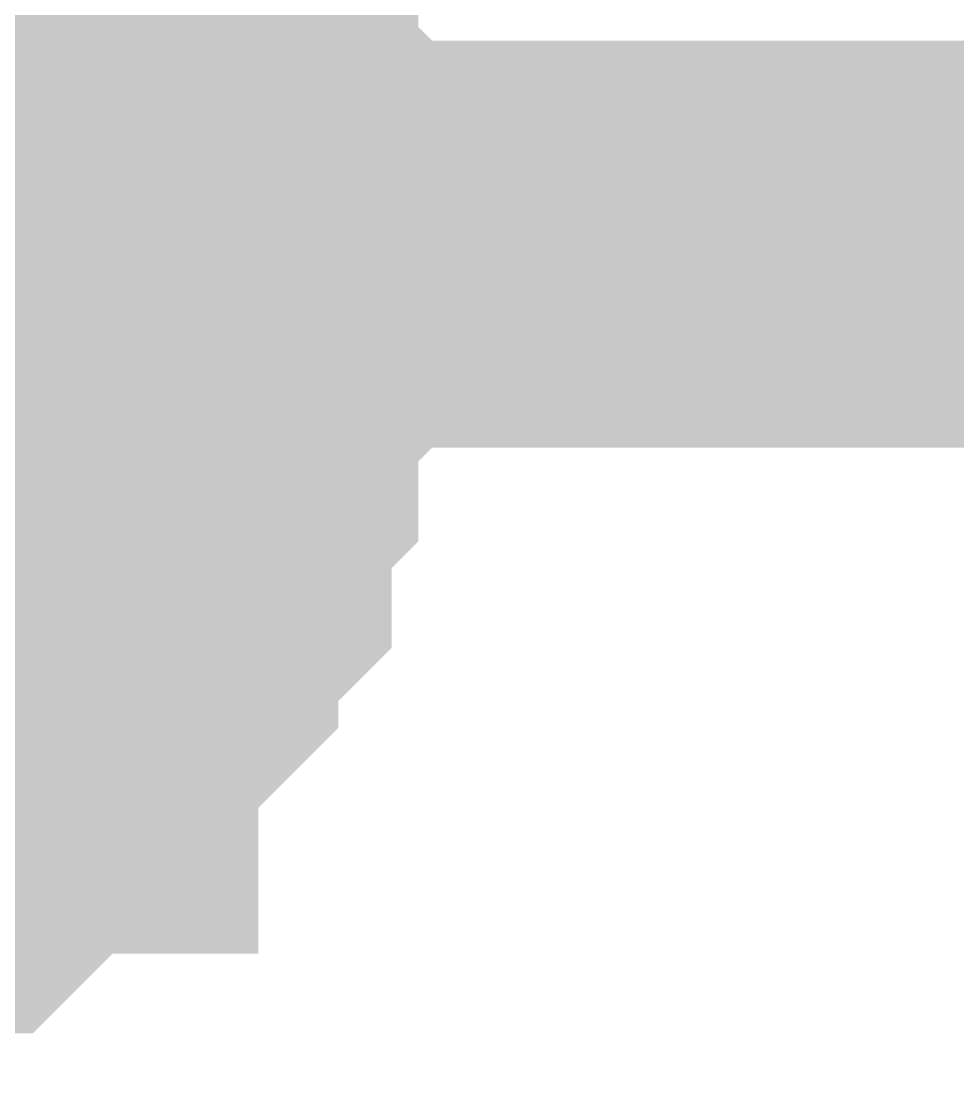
# Model space of a CAD drawing. Header units: inches. Extents: x 0 to 16.9, y 0 to 11.7.
# Drawn here: x 15.16962 to 15.19676, y 2.81006 to 2.84094 of the extents above; entities that cross this region are included whole.
import ezdxf

# ---------------------------------------------------------------- set-up
doc = ezdxf.new("R2010")
doc.units = ezdxf.units.IN
doc.header["$MEASUREMENT"] = 0
doc.layers.add('Sheet', color=255, linetype='Continuous')

msp = doc.modelspace()

# ---------------------------------------------------------------- linework, layer by layer
at = {"layer": 'Sheet'}
msp.add_lwpolyline([(15.147488, 2.834647, 0.02, 0.02, 1), (15.167488, 2.834647, 0.02, 0.02, 1)], format="xyseb", close=True, dxfattribs=at)
for points in [[(15.170596, 2.847601, 0.0118, 0.0118, 0), (15.171368, 2.846829, 0.0118, 0.0118, 0), (15.172139, 2.846058, 0.0118, 0.0118, 0), (15.172911, 2.845286, 0.0118, 0.0118, 0), (15.172911, 2.844514, 0.0118, 0.0118, 0), (15.173682, 2.843742, 0.0118, 0.0118, 0), (15.174454, 2.842971, 0.0118, 0.0118, 0), (15.174454, 2.842199, 0.0118, 0.0118, 0), (15.174454, 2.841427, 0.0118, 0.0118, 0), (15.175226, 2.840656, 0.0118, 0.0118, 0), (15.175226, 2.839112, 0.0118, 0.0118, 0), (15.175226, 2.838341, 0.0118, 0.0118, 0), (15.175997, 2.837569, 0.0118, 0.0118, 0), (15.175997, 2.836797, 0.0118, 0.0118, 0), (15.175997, 2.835254, 0.0118, 0.0118, 0), (15.175997, 2.834482, 0.0118, 0.0118, 0)], [(15.170596, 2.847601, 0.0118, 0.0118, 0), (15.171368, 2.846829, 0.0118, 0.0118, 0), (15.172139, 2.846058, 0.0118, 0.0118, 0), (15.172911, 2.845286, 0.0118, 0.0118, 0), (15.172911, 2.844514, 0.0118, 0.0118, 0), (15.173682, 2.843742, 0.0118, 0.0118, 0), (15.174454, 2.842971, 0.0118, 0.0118, 0), (15.174454, 2.842199, 0.0118, 0.0118, 0), (15.174454, 2.841427, 0.0118, 0.0118, 0), (15.175226, 2.840656, 0.0118, 0.0118, 0), (15.175226, 2.839112, 0.0118, 0.0118, 0), (15.175226, 2.838341, 0.0118, 0.0118, 0), (15.175997, 2.837569, 0.0118, 0.0118, 0), (15.175997, 2.836797, 0.0118, 0.0118, 0), (15.175997, 2.835254, 0.0118, 0.0118, 0), (15.175997, 2.834482, 0.0118, 0.0118, 0)], [(15.170596, 2.847601, 0.0118, 0.0118, 0), (15.171368, 2.846829, 0.0118, 0.0118, 0), (15.172139, 2.846058, 0.0118, 0.0118, 0), (15.172911, 2.845286, 0.0118, 0.0118, 0), (15.172911, 2.844514, 0.0118, 0.0118, 0), (15.173682, 2.843742, 0.0118, 0.0118, 0), (15.174454, 2.842971, 0.0118, 0.0118, 0), (15.174454, 2.842199, 0.0118, 0.0118, 0), (15.174454, 2.841427, 0.0118, 0.0118, 0), (15.175226, 2.840656, 0.0118, 0.0118, 0), (15.175226, 2.839112, 0.0118, 0.0118, 0), (15.175226, 2.838341, 0.0118, 0.0118, 0), (15.175997, 2.837569, 0.0118, 0.0118, 0), (15.175997, 2.836797, 0.0118, 0.0118, 0), (15.175997, 2.835254, 0.0118, 0.0118, 0), (15.175997, 2.834482, 0.0118, 0.0118, 0)], [(15.170596, 2.847601, 0.0118, 0.0118, 0), (15.171368, 2.846829, 0.0118, 0.0118, 0), (15.172139, 2.846058, 0.0118, 0.0118, 0), (15.172911, 2.845286, 0.0118, 0.0118, 0), (15.172911, 2.844514, 0.0118, 0.0118, 0), (15.173682, 2.843742, 0.0118, 0.0118, 0), (15.174454, 2.842971, 0.0118, 0.0118, 0), (15.174454, 2.842199, 0.0118, 0.0118, 0), (15.174454, 2.841427, 0.0118, 0.0118, 0), (15.175226, 2.840656, 0.0118, 0.0118, 0), (15.175226, 2.839112, 0.0118, 0.0118, 0), (15.175226, 2.838341, 0.0118, 0.0118, 0), (15.175997, 2.837569, 0.0118, 0.0118, 0), (15.175997, 2.836797, 0.0118, 0.0118, 0), (15.175997, 2.835254, 0.0118, 0.0118, 0), (15.175997, 2.834482, 0.0118, 0.0118, 0)], [(15.170596, 2.847601, 0.0118, 0.0118, 0), (15.171368, 2.846829, 0.0118, 0.0118, 0), (15.172139, 2.846058, 0.0118, 0.0118, 0), (15.172911, 2.845286, 0.0118, 0.0118, 0), (15.172911, 2.844514, 0.0118, 0.0118, 0), (15.173682, 2.843742, 0.0118, 0.0118, 0), (15.174454, 2.842971, 0.0118, 0.0118, 0), (15.174454, 2.842199, 0.0118, 0.0118, 0), (15.174454, 2.841427, 0.0118, 0.0118, 0), (15.175226, 2.840656, 0.0118, 0.0118, 0), (15.175226, 2.839112, 0.0118, 0.0118, 0), (15.175226, 2.838341, 0.0118, 0.0118, 0), (15.175997, 2.837569, 0.0118, 0.0118, 0), (15.175997, 2.836797, 0.0118, 0.0118, 0), (15.175997, 2.835254, 0.0118, 0.0118, 0), (15.175997, 2.834482, 0.0118, 0.0118, 0)], [(15.170596, 2.847601, 0.0118, 0.0118, 0), (15.171368, 2.846829, 0.0118, 0.0118, 0), (15.172139, 2.846058, 0.0118, 0.0118, 0), (15.172911, 2.845286, 0.0118, 0.0118, 0), (15.172911, 2.844514, 0.0118, 0.0118, 0), (15.173682, 2.843742, 0.0118, 0.0118, 0), (15.174454, 2.842971, 0.0118, 0.0118, 0), (15.174454, 2.842199, 0.0118, 0.0118, 0), (15.174454, 2.841427, 0.0118, 0.0118, 0), (15.175226, 2.840656, 0.0118, 0.0118, 0), (15.175226, 2.839112, 0.0118, 0.0118, 0), (15.175226, 2.838341, 0.0118, 0.0118, 0), (15.175997, 2.837569, 0.0118, 0.0118, 0), (15.175997, 2.836797, 0.0118, 0.0118, 0), (15.175997, 2.835254, 0.0118, 0.0118, 0), (15.175997, 2.834482, 0.0118, 0.0118, 0)], [(15.174454, 2.842971, 0.0039, 0.0039, 0), (15.174454, 2.842199, 0.0039, 0.0039, 0), (15.174454, 2.841427, 0.0039, 0.0039, 0), (15.175226, 2.840656, 0.0039, 0.0039, 0), (15.175226, 2.839112, 0.0039, 0.0039, 0), (15.175226, 2.838341, 0.0039, 0.0039, 0), (15.175997, 2.837569, 0.0039, 0.0039, 0), (15.175997, 2.836797, 0.0039, 0.0039, 0), (15.175997, 2.835254, 0.0039, 0.0039, 0), (15.175997, 2.834482, 0.0039, 0.0039, 0)], [(15.174454, 2.842971, 0.0039, 0.0039, 0), (15.174454, 2.842199, 0.0039, 0.0039, 0), (15.174454, 2.841427, 0.0039, 0.0039, 0), (15.175226, 2.840656, 0.0039, 0.0039, 0), (15.175226, 2.839112, 0.0039, 0.0039, 0), (15.175226, 2.838341, 0.0039, 0.0039, 0), (15.175997, 2.837569, 0.0039, 0.0039, 0), (15.175997, 2.836797, 0.0039, 0.0039, 0), (15.175997, 2.835254, 0.0039, 0.0039, 0), (15.175997, 2.834482, 0.0039, 0.0039, 0)], [(15.174454, 2.842971, 0.0039, 0.0039, 0), (15.174454, 2.842199, 0.0039, 0.0039, 0), (15.174454, 2.841427, 0.0039, 0.0039, 0), (15.175226, 2.840656, 0.0039, 0.0039, 0), (15.175226, 2.839112, 0.0039, 0.0039, 0), (15.175226, 2.838341, 0.0039, 0.0039, 0), (15.175997, 2.837569, 0.0039, 0.0039, 0), (15.175997, 2.836797, 0.0039, 0.0039, 0), (15.175997, 2.835254, 0.0039, 0.0039, 0), (15.175997, 2.834482, 0.0039, 0.0039, 0)], [(15.174454, 2.842971, 0.0039, 0.0039, 0), (15.174454, 2.842199, 0.0039, 0.0039, 0), (15.174454, 2.841427, 0.0039, 0.0039, 0), (15.175226, 2.840656, 0.0039, 0.0039, 0), (15.175226, 2.839112, 0.0039, 0.0039, 0), (15.175226, 2.838341, 0.0039, 0.0039, 0), (15.175997, 2.837569, 0.0039, 0.0039, 0), (15.175997, 2.836797, 0.0039, 0.0039, 0), (15.175997, 2.835254, 0.0039, 0.0039, 0), (15.175997, 2.834482, 0.0039, 0.0039, 0)], [(15.174454, 2.842971, 0.0039, 0.0039, 0), (15.174454, 2.842199, 0.0039, 0.0039, 0), (15.174454, 2.841427, 0.0039, 0.0039, 0), (15.175226, 2.840656, 0.0039, 0.0039, 0), (15.175226, 2.839112, 0.0039, 0.0039, 0), (15.175226, 2.838341, 0.0039, 0.0039, 0), (15.175997, 2.837569, 0.0039, 0.0039, 0), (15.175997, 2.836797, 0.0039, 0.0039, 0), (15.175997, 2.835254, 0.0039, 0.0039, 0), (15.175997, 2.834482, 0.0039, 0.0039, 0)], [(15.174454, 2.842971, 0.0039, 0.0039, 0), (15.174454, 2.842199, 0.0039, 0.0039, 0), (15.174454, 2.841427, 0.0039, 0.0039, 0), (15.175226, 2.840656, 0.0039, 0.0039, 0), (15.175226, 2.839112, 0.0039, 0.0039, 0), (15.175226, 2.838341, 0.0039, 0.0039, 0), (15.175997, 2.837569, 0.0039, 0.0039, 0), (15.175997, 2.836797, 0.0039, 0.0039, 0), (15.175997, 2.835254, 0.0039, 0.0039, 0), (15.175997, 2.834482, 0.0039, 0.0039, 0)], [(14.526369, 2.834482, 0.0118, 0.0118, 0), (14.644413, 2.834482, 0.0118, 0.0118, 0), (15.155937, 2.834482, 0.0118, 0.0118, 0), (15.864973, 2.834482, 0.0118, 0.0118, 0)], [(15.175997, 2.834482, 0.0118, 0.0118, 0), (15.175997, 2.83371, 0.0118, 0.0118, 0), (15.175997, 2.832167, 0.0118, 0.0118, 0), (15.175997, 2.831395, 0.0118, 0.0118, 0), (15.175226, 2.830623, 0.0118, 0.0118, 0), (15.175226, 2.82908, 0.0118, 0.0118, 0), (15.175226, 2.828308, 0.0118, 0.0118, 0), (15.174454, 2.827537, 0.0118, 0.0118, 0), (15.174454, 2.826765, 0.0118, 0.0118, 0), (15.174454, 2.825221, 0.0118, 0.0118, 0), (15.173682, 2.82445, 0.0118, 0.0118, 0), (15.172911, 2.823678, 0.0118, 0.0118, 0), (15.172911, 2.822906, 0.0118, 0.0118, 0), (15.172139, 2.822135, 0.0118, 0.0118, 0), (15.171368, 2.821363, 0.0118, 0.0118, 0), (15.170596, 2.820591, 0.0118, 0.0118, 0), (15.170596, 2.81982, 0.0118, 0.0118, 0), (15.169825, 2.81982, 0.0118, 0.0118, 0), (15.169053, 2.819048, 0.0118, 0.0118, 0), (15.168282, 2.818276, 0.0118, 0.0118, 0), (15.16751, 2.817504, 0.0118, 0.0118, 0), (15.166739, 2.817504, 0.0118, 0.0118, 0), (15.165967, 2.816733, 0.0118, 0.0118, 0), (15.165196, 2.815961, 0.0118, 0.0118, 0), (15.163653, 2.815961, 0.0118, 0.0118, 0)], [(15.175997, 2.834482, 0.0118, 0.0118, 0), (15.175997, 2.83371, 0.0118, 0.0118, 0), (15.175997, 2.832167, 0.0118, 0.0118, 0), (15.175997, 2.831395, 0.0118, 0.0118, 0), (15.175226, 2.830623, 0.0118, 0.0118, 0), (15.175226, 2.82908, 0.0118, 0.0118, 0), (15.175226, 2.828308, 0.0118, 0.0118, 0), (15.174454, 2.827537, 0.0118, 0.0118, 0), (15.174454, 2.826765, 0.0118, 0.0118, 0), (15.174454, 2.825221, 0.0118, 0.0118, 0), (15.173682, 2.82445, 0.0118, 0.0118, 0), (15.172911, 2.823678, 0.0118, 0.0118, 0), (15.172911, 2.822906, 0.0118, 0.0118, 0), (15.172139, 2.822135, 0.0118, 0.0118, 0), (15.171368, 2.821363, 0.0118, 0.0118, 0), (15.170596, 2.820591, 0.0118, 0.0118, 0), (15.170596, 2.81982, 0.0118, 0.0118, 0), (15.169825, 2.81982, 0.0118, 0.0118, 0), (15.169053, 2.819048, 0.0118, 0.0118, 0), (15.168282, 2.818276, 0.0118, 0.0118, 0), (15.16751, 2.817504, 0.0118, 0.0118, 0), (15.166739, 2.817504, 0.0118, 0.0118, 0), (15.165967, 2.816733, 0.0118, 0.0118, 0), (15.165196, 2.815961, 0.0118, 0.0118, 0), (15.163653, 2.815961, 0.0118, 0.0118, 0)], [(15.175997, 2.834482, 0.0118, 0.0118, 0), (15.175997, 2.83371, 0.0118, 0.0118, 0), (15.175997, 2.832167, 0.0118, 0.0118, 0), (15.175997, 2.831395, 0.0118, 0.0118, 0), (15.175226, 2.830623, 0.0118, 0.0118, 0), (15.175226, 2.82908, 0.0118, 0.0118, 0), (15.175226, 2.828308, 0.0118, 0.0118, 0), (15.174454, 2.827537, 0.0118, 0.0118, 0), (15.174454, 2.826765, 0.0118, 0.0118, 0), (15.174454, 2.825221, 0.0118, 0.0118, 0), (15.173682, 2.82445, 0.0118, 0.0118, 0), (15.172911, 2.823678, 0.0118, 0.0118, 0), (15.172911, 2.822906, 0.0118, 0.0118, 0), (15.172139, 2.822135, 0.0118, 0.0118, 0), (15.171368, 2.821363, 0.0118, 0.0118, 0), (15.170596, 2.820591, 0.0118, 0.0118, 0), (15.170596, 2.81982, 0.0118, 0.0118, 0), (15.169825, 2.81982, 0.0118, 0.0118, 0), (15.169053, 2.819048, 0.0118, 0.0118, 0), (15.168282, 2.818276, 0.0118, 0.0118, 0), (15.16751, 2.817504, 0.0118, 0.0118, 0), (15.166739, 2.817504, 0.0118, 0.0118, 0), (15.165967, 2.816733, 0.0118, 0.0118, 0), (15.165196, 2.815961, 0.0118, 0.0118, 0), (15.163653, 2.815961, 0.0118, 0.0118, 0)], [(15.175997, 2.834482, 0.0118, 0.0118, 0), (15.175997, 2.83371, 0.0118, 0.0118, 0), (15.175997, 2.832167, 0.0118, 0.0118, 0), (15.175997, 2.831395, 0.0118, 0.0118, 0), (15.175226, 2.830623, 0.0118, 0.0118, 0), (15.175226, 2.82908, 0.0118, 0.0118, 0), (15.175226, 2.828308, 0.0118, 0.0118, 0), (15.174454, 2.827537, 0.0118, 0.0118, 0), (15.174454, 2.826765, 0.0118, 0.0118, 0), (15.174454, 2.825221, 0.0118, 0.0118, 0), (15.173682, 2.82445, 0.0118, 0.0118, 0), (15.172911, 2.823678, 0.0118, 0.0118, 0), (15.172911, 2.822906, 0.0118, 0.0118, 0), (15.172139, 2.822135, 0.0118, 0.0118, 0), (15.171368, 2.821363, 0.0118, 0.0118, 0), (15.170596, 2.820591, 0.0118, 0.0118, 0), (15.170596, 2.81982, 0.0118, 0.0118, 0), (15.169825, 2.81982, 0.0118, 0.0118, 0), (15.169053, 2.819048, 0.0118, 0.0118, 0), (15.168282, 2.818276, 0.0118, 0.0118, 0), (15.16751, 2.817504, 0.0118, 0.0118, 0), (15.166739, 2.817504, 0.0118, 0.0118, 0), (15.165967, 2.816733, 0.0118, 0.0118, 0), (15.165196, 2.815961, 0.0118, 0.0118, 0), (15.163653, 2.815961, 0.0118, 0.0118, 0)], [(15.175997, 2.834482, 0.0118, 0.0118, 0), (15.175997, 2.83371, 0.0118, 0.0118, 0), (15.175997, 2.832167, 0.0118, 0.0118, 0), (15.175997, 2.831395, 0.0118, 0.0118, 0), (15.175226, 2.830623, 0.0118, 0.0118, 0), (15.175226, 2.82908, 0.0118, 0.0118, 0), (15.175226, 2.828308, 0.0118, 0.0118, 0), (15.174454, 2.827537, 0.0118, 0.0118, 0), (15.174454, 2.826765, 0.0118, 0.0118, 0), (15.174454, 2.825221, 0.0118, 0.0118, 0), (15.173682, 2.82445, 0.0118, 0.0118, 0), (15.172911, 2.823678, 0.0118, 0.0118, 0), (15.172911, 2.822906, 0.0118, 0.0118, 0), (15.172139, 2.822135, 0.0118, 0.0118, 0), (15.171368, 2.821363, 0.0118, 0.0118, 0), (15.170596, 2.820591, 0.0118, 0.0118, 0), (15.170596, 2.81982, 0.0118, 0.0118, 0), (15.169825, 2.81982, 0.0118, 0.0118, 0), (15.169053, 2.819048, 0.0118, 0.0118, 0), (15.168282, 2.818276, 0.0118, 0.0118, 0), (15.16751, 2.817504, 0.0118, 0.0118, 0), (15.166739, 2.817504, 0.0118, 0.0118, 0), (15.165967, 2.816733, 0.0118, 0.0118, 0), (15.165196, 2.815961, 0.0118, 0.0118, 0), (15.163653, 2.815961, 0.0118, 0.0118, 0)], [(15.175997, 2.834482, 0.0118, 0.0118, 0), (15.175997, 2.83371, 0.0118, 0.0118, 0), (15.175997, 2.832167, 0.0118, 0.0118, 0), (15.175997, 2.831395, 0.0118, 0.0118, 0), (15.175226, 2.830623, 0.0118, 0.0118, 0), (15.175226, 2.82908, 0.0118, 0.0118, 0), (15.175226, 2.828308, 0.0118, 0.0118, 0), (15.174454, 2.827537, 0.0118, 0.0118, 0), (15.174454, 2.826765, 0.0118, 0.0118, 0), (15.174454, 2.825221, 0.0118, 0.0118, 0), (15.173682, 2.82445, 0.0118, 0.0118, 0), (15.172911, 2.823678, 0.0118, 0.0118, 0), (15.172911, 2.822906, 0.0118, 0.0118, 0), (15.172139, 2.822135, 0.0118, 0.0118, 0), (15.171368, 2.821363, 0.0118, 0.0118, 0), (15.170596, 2.820591, 0.0118, 0.0118, 0), (15.170596, 2.81982, 0.0118, 0.0118, 0), (15.169825, 2.81982, 0.0118, 0.0118, 0), (15.169053, 2.819048, 0.0118, 0.0118, 0), (15.168282, 2.818276, 0.0118, 0.0118, 0), (15.16751, 2.817504, 0.0118, 0.0118, 0), (15.166739, 2.817504, 0.0118, 0.0118, 0), (15.165967, 2.816733, 0.0118, 0.0118, 0), (15.165196, 2.815961, 0.0118, 0.0118, 0), (15.163653, 2.815961, 0.0118, 0.0118, 0)], [(15.175997, 2.834482, 0.0118, 0.0118, 0), (15.175997, 2.834482, 0.0118, 0.0118, 0), (15.175997, 2.834482, 0.0118, 0.0118, 0), (15.175997, 2.834482, 0.0118, 0.0118, 0), (15.175997, 2.834482, 0.0118, 0.0118, 0), (15.175997, 2.834482, 0.0118, 0.0118, 0), (15.175997, 2.834482, 0.0118, 0.0118, 0), (15.175997, 2.834482, 0.0118, 0.0118, 0), (15.175997, 2.834482, 0.0118, 0.0118, 0), (15.175997, 2.834482, 0.0118, 0.0118, 0), (15.175997, 2.834482, 0.0118, 0.0118, 0), (15.175997, 2.834482, 0.0118, 0.0118, 0), (15.175997, 2.834482, 0.0118, 0.0118, 0), (15.175997, 2.834482, 0.0118, 0.0118, 0), (15.175997, 2.834482, 0.0118, 0.0118, 0), (15.175997, 2.834482, 0.0118, 0.0118, 0), (15.175997, 2.834482, 0.0118, 0.0118, 0), (15.175997, 2.834482, 0.0118, 0.0118, 0), (15.175997, 2.834482, 0.0118, 0.0118, 0), (15.175997, 2.834482, 0.0118, 0.0118, 0), (15.175997, 2.834482, 0.0118, 0.0118, 0), (15.175997, 2.834482, 0.0118, 0.0118, 0), (15.175997, 2.834482, 0.0118, 0.0118, 0), (15.175997, 2.834482, 0.0118, 0.0118, 0), (15.175997, 2.834482, 0.0118, 0.0118, 0), (15.175997, 2.834482, 0.0118, 0.0118, 0), (15.175997, 2.834482, 0.0118, 0.0118, 0), (15.175997, 2.834482, 0.0118, 0.0118, 0), (15.175997, 2.834482, 0.0118, 0.0118, 0), (15.175997, 2.834482, 0.0118, 0.0118, 0), (15.175997, 2.834482, 0.0118, 0.0118, 0), (15.175997, 2.834482, 0.0118, 0.0118, 0), (15.175997, 2.834482, 0.0118, 0.0118, 0)], [(15.175997, 2.834482, 0.0118, 0.0118, 0), (15.175997, 2.834482, 0.0118, 0.0118, 0)], [(15.175997, 2.834482, 0.0118, 0.0118, 0), (15.175997, 2.834482, 0.0118, 0.0118, 0), (15.175997, 2.834482, 0.0118, 0.0118, 0), (15.175997, 2.834482, 0.0118, 0.0118, 0), (15.175997, 2.834482, 0.0118, 0.0118, 0), (15.175997, 2.834482, 0.0118, 0.0118, 0), (15.175997, 2.834482, 0.0118, 0.0118, 0), (15.175997, 2.834482, 0.0118, 0.0118, 0), (15.175997, 2.834482, 0.0118, 0.0118, 0), (15.175997, 2.834482, 0.0118, 0.0118, 0), (15.175997, 2.834482, 0.0118, 0.0118, 0), (15.175997, 2.834482, 0.0118, 0.0118, 0), (15.175997, 2.834482, 0.0118, 0.0118, 0), (15.175997, 2.834482, 0.0118, 0.0118, 0), (15.175997, 2.834482, 0.0118, 0.0118, 0), (15.175997, 2.834482, 0.0118, 0.0118, 0), (15.175997, 2.834482, 0.0118, 0.0118, 0), (15.175997, 2.834482, 0.0118, 0.0118, 0), (15.175997, 2.834482, 0.0118, 0.0118, 0), (15.175997, 2.834482, 0.0118, 0.0118, 0), (15.175997, 2.834482, 0.0118, 0.0118, 0), (15.175997, 2.834482, 0.0118, 0.0118, 0), (15.175997, 2.834482, 0.0118, 0.0118, 0), (15.175997, 2.834482, 0.0118, 0.0118, 0), (15.175997, 2.834482, 0.0118, 0.0118, 0), (15.175997, 2.834482, 0.0118, 0.0118, 0), (15.175997, 2.834482, 0.0118, 0.0118, 0), (15.175997, 2.834482, 0.0118, 0.0118, 0), (15.175997, 2.834482, 0.0118, 0.0118, 0), (15.175997, 2.834482, 0.0118, 0.0118, 0), (15.175997, 2.834482, 0.0118, 0.0118, 0), (15.175997, 2.834482, 0.0118, 0.0118, 0), (15.175997, 2.834482, 0.0118, 0.0118, 0)], [(15.175997, 2.834482, 0.0118, 0.0118, 0), (15.175997, 2.834482, 0.0118, 0.0118, 0)], [(15.175997, 2.834482, 0.0118, 0.0118, 0), (15.175997, 2.834482, 0.0118, 0.0118, 0), (15.175997, 2.834482, 0.0118, 0.0118, 0), (15.175997, 2.834482, 0.0118, 0.0118, 0), (15.175997, 2.834482, 0.0118, 0.0118, 0), (15.175997, 2.834482, 0.0118, 0.0118, 0), (15.175997, 2.834482, 0.0118, 0.0118, 0), (15.175997, 2.834482, 0.0118, 0.0118, 0), (15.175997, 2.834482, 0.0118, 0.0118, 0), (15.175997, 2.834482, 0.0118, 0.0118, 0), (15.175997, 2.834482, 0.0118, 0.0118, 0), (15.175997, 2.834482, 0.0118, 0.0118, 0), (15.175997, 2.834482, 0.0118, 0.0118, 0), (15.175997, 2.834482, 0.0118, 0.0118, 0), (15.175997, 2.834482, 0.0118, 0.0118, 0), (15.175997, 2.834482, 0.0118, 0.0118, 0), (15.175997, 2.834482, 0.0118, 0.0118, 0), (15.175997, 2.834482, 0.0118, 0.0118, 0), (15.175997, 2.834482, 0.0118, 0.0118, 0), (15.175997, 2.834482, 0.0118, 0.0118, 0), (15.175997, 2.834482, 0.0118, 0.0118, 0), (15.175997, 2.834482, 0.0118, 0.0118, 0), (15.175997, 2.834482, 0.0118, 0.0118, 0), (15.175997, 2.834482, 0.0118, 0.0118, 0), (15.175997, 2.834482, 0.0118, 0.0118, 0), (15.175997, 2.834482, 0.0118, 0.0118, 0), (15.175997, 2.834482, 0.0118, 0.0118, 0), (15.175997, 2.834482, 0.0118, 0.0118, 0), (15.175997, 2.834482, 0.0118, 0.0118, 0), (15.175997, 2.834482, 0.0118, 0.0118, 0), (15.175997, 2.834482, 0.0118, 0.0118, 0), (15.175997, 2.834482, 0.0118, 0.0118, 0), (15.175997, 2.834482, 0.0118, 0.0118, 0)], [(15.175997, 2.834482, 0.0118, 0.0118, 0), (15.175997, 2.834482, 0.0118, 0.0118, 0)], [(15.175997, 2.834482, 0.0118, 0.0118, 0), (15.175997, 2.834482, 0.0118, 0.0118, 0), (15.175997, 2.834482, 0.0118, 0.0118, 0), (15.175997, 2.834482, 0.0118, 0.0118, 0), (15.175997, 2.834482, 0.0118, 0.0118, 0), (15.175997, 2.834482, 0.0118, 0.0118, 0), (15.175997, 2.834482, 0.0118, 0.0118, 0), (15.175997, 2.834482, 0.0118, 0.0118, 0), (15.175997, 2.834482, 0.0118, 0.0118, 0), (15.175997, 2.834482, 0.0118, 0.0118, 0), (15.175997, 2.834482, 0.0118, 0.0118, 0), (15.175997, 2.834482, 0.0118, 0.0118, 0), (15.175997, 2.834482, 0.0118, 0.0118, 0), (15.175997, 2.834482, 0.0118, 0.0118, 0), (15.175997, 2.834482, 0.0118, 0.0118, 0), (15.175997, 2.834482, 0.0118, 0.0118, 0), (15.175997, 2.834482, 0.0118, 0.0118, 0), (15.175997, 2.834482, 0.0118, 0.0118, 0), (15.175997, 2.834482, 0.0118, 0.0118, 0), (15.175997, 2.834482, 0.0118, 0.0118, 0), (15.175997, 2.834482, 0.0118, 0.0118, 0), (15.175997, 2.834482, 0.0118, 0.0118, 0), (15.175997, 2.834482, 0.0118, 0.0118, 0), (15.175997, 2.834482, 0.0118, 0.0118, 0), (15.175997, 2.834482, 0.0118, 0.0118, 0), (15.175997, 2.834482, 0.0118, 0.0118, 0), (15.175997, 2.834482, 0.0118, 0.0118, 0), (15.175997, 2.834482, 0.0118, 0.0118, 0), (15.175997, 2.834482, 0.0118, 0.0118, 0), (15.175997, 2.834482, 0.0118, 0.0118, 0), (15.175997, 2.834482, 0.0118, 0.0118, 0), (15.175997, 2.834482, 0.0118, 0.0118, 0), (15.175997, 2.834482, 0.0118, 0.0118, 0)], [(15.175997, 2.834482, 0.0118, 0.0118, 0), (15.175997, 2.834482, 0.0118, 0.0118, 0)], [(15.175997, 2.834482, 0.0118, 0.0118, 0), (15.175997, 2.834482, 0.0118, 0.0118, 0), (15.175997, 2.834482, 0.0118, 0.0118, 0), (15.175997, 2.834482, 0.0118, 0.0118, 0), (15.175997, 2.834482, 0.0118, 0.0118, 0), (15.175997, 2.834482, 0.0118, 0.0118, 0), (15.175997, 2.834482, 0.0118, 0.0118, 0), (15.175997, 2.834482, 0.0118, 0.0118, 0), (15.175997, 2.834482, 0.0118, 0.0118, 0), (15.175997, 2.834482, 0.0118, 0.0118, 0), (15.175997, 2.834482, 0.0118, 0.0118, 0), (15.175997, 2.834482, 0.0118, 0.0118, 0), (15.175997, 2.834482, 0.0118, 0.0118, 0), (15.175997, 2.834482, 0.0118, 0.0118, 0), (15.175997, 2.834482, 0.0118, 0.0118, 0), (15.175997, 2.834482, 0.0118, 0.0118, 0), (15.175997, 2.834482, 0.0118, 0.0118, 0), (15.175997, 2.834482, 0.0118, 0.0118, 0), (15.175997, 2.834482, 0.0118, 0.0118, 0), (15.175997, 2.834482, 0.0118, 0.0118, 0), (15.175997, 2.834482, 0.0118, 0.0118, 0), (15.175997, 2.834482, 0.0118, 0.0118, 0), (15.175997, 2.834482, 0.0118, 0.0118, 0), (15.175997, 2.834482, 0.0118, 0.0118, 0), (15.175997, 2.834482, 0.0118, 0.0118, 0), (15.175997, 2.834482, 0.0118, 0.0118, 0), (15.175997, 2.834482, 0.0118, 0.0118, 0), (15.175997, 2.834482, 0.0118, 0.0118, 0), (15.175997, 2.834482, 0.0118, 0.0118, 0), (15.175997, 2.834482, 0.0118, 0.0118, 0), (15.175997, 2.834482, 0.0118, 0.0118, 0), (15.175997, 2.834482, 0.0118, 0.0118, 0), (15.175997, 2.834482, 0.0118, 0.0118, 0)], [(15.175997, 2.834482, 0.0118, 0.0118, 0), (15.175997, 2.834482, 0.0118, 0.0118, 0)], [(15.175997, 2.834482, 0.0118, 0.0118, 0), (15.175997, 2.834482, 0.0118, 0.0118, 0), (15.175997, 2.834482, 0.0118, 0.0118, 0), (15.175997, 2.834482, 0.0118, 0.0118, 0), (15.175997, 2.834482, 0.0118, 0.0118, 0), (15.175997, 2.834482, 0.0118, 0.0118, 0), (15.175997, 2.834482, 0.0118, 0.0118, 0), (15.175997, 2.834482, 0.0118, 0.0118, 0), (15.175997, 2.834482, 0.0118, 0.0118, 0), (15.175997, 2.834482, 0.0118, 0.0118, 0), (15.175997, 2.834482, 0.0118, 0.0118, 0), (15.175997, 2.834482, 0.0118, 0.0118, 0), (15.175997, 2.834482, 0.0118, 0.0118, 0), (15.175997, 2.834482, 0.0118, 0.0118, 0), (15.175997, 2.834482, 0.0118, 0.0118, 0), (15.175997, 2.834482, 0.0118, 0.0118, 0), (15.175997, 2.834482, 0.0118, 0.0118, 0), (15.175997, 2.834482, 0.0118, 0.0118, 0), (15.175997, 2.834482, 0.0118, 0.0118, 0), (15.175997, 2.834482, 0.0118, 0.0118, 0), (15.175997, 2.834482, 0.0118, 0.0118, 0), (15.175997, 2.834482, 0.0118, 0.0118, 0), (15.175997, 2.834482, 0.0118, 0.0118, 0), (15.175997, 2.834482, 0.0118, 0.0118, 0), (15.175997, 2.834482, 0.0118, 0.0118, 0), (15.175997, 2.834482, 0.0118, 0.0118, 0), (15.175997, 2.834482, 0.0118, 0.0118, 0), (15.175997, 2.834482, 0.0118, 0.0118, 0), (15.175997, 2.834482, 0.0118, 0.0118, 0), (15.175997, 2.834482, 0.0118, 0.0118, 0), (15.175997, 2.834482, 0.0118, 0.0118, 0), (15.175997, 2.834482, 0.0118, 0.0118, 0), (15.175997, 2.834482, 0.0118, 0.0118, 0)], [(15.175997, 2.834482, 0.0118, 0.0118, 0), (15.175997, 2.834482, 0.0118, 0.0118, 0)], [(15.175997, 2.834482, 0.0039, 0.0039, 0), (15.175997, 2.83371, 0.0039, 0.0039, 0), (15.175997, 2.832167, 0.0039, 0.0039, 0), (15.175997, 2.831395, 0.0039, 0.0039, 0), (15.175226, 2.830623, 0.0039, 0.0039, 0), (15.175226, 2.82908, 0.0039, 0.0039, 0), (15.175226, 2.828308, 0.0039, 0.0039, 0), (15.174454, 2.827537, 0.0039, 0.0039, 0), (15.174454, 2.826765, 0.0039, 0.0039, 0), (15.174454, 2.825221, 0.0039, 0.0039, 0), (15.173682, 2.82445, 0.0039, 0.0039, 0), (15.172911, 2.823678, 0.0039, 0.0039, 0), (15.172911, 2.822906, 0.0039, 0.0039, 0), (15.172139, 2.822135, 0.0039, 0.0039, 0), (15.171368, 2.821363, 0.0039, 0.0039, 0), (15.170596, 2.820591, 0.0039, 0.0039, 0), (15.170596, 2.81982, 0.0039, 0.0039, 0), (15.169825, 2.81982, 0.0039, 0.0039, 0), (15.169053, 2.819048, 0.0039, 0.0039, 0), (15.168282, 2.818276, 0.0039, 0.0039, 0), (15.16751, 2.817504, 0.0039, 0.0039, 0)], [(15.175997, 2.834482, 0.0039, 0.0039, 0), (15.175997, 2.83371, 0.0039, 0.0039, 0), (15.175997, 2.832167, 0.0039, 0.0039, 0), (15.175997, 2.831395, 0.0039, 0.0039, 0), (15.175226, 2.830623, 0.0039, 0.0039, 0), (15.175226, 2.82908, 0.0039, 0.0039, 0), (15.175226, 2.828308, 0.0039, 0.0039, 0), (15.174454, 2.827537, 0.0039, 0.0039, 0), (15.174454, 2.826765, 0.0039, 0.0039, 0), (15.174454, 2.825221, 0.0039, 0.0039, 0), (15.173682, 2.82445, 0.0039, 0.0039, 0), (15.172911, 2.823678, 0.0039, 0.0039, 0), (15.172911, 2.822906, 0.0039, 0.0039, 0), (15.172139, 2.822135, 0.0039, 0.0039, 0), (15.171368, 2.821363, 0.0039, 0.0039, 0), (15.170596, 2.820591, 0.0039, 0.0039, 0), (15.170596, 2.81982, 0.0039, 0.0039, 0), (15.169825, 2.81982, 0.0039, 0.0039, 0), (15.169053, 2.819048, 0.0039, 0.0039, 0), (15.168282, 2.818276, 0.0039, 0.0039, 0), (15.16751, 2.817504, 0.0039, 0.0039, 0)], [(15.175997, 2.834482, 0.0039, 0.0039, 0), (15.175997, 2.83371, 0.0039, 0.0039, 0), (15.175997, 2.832167, 0.0039, 0.0039, 0), (15.175997, 2.831395, 0.0039, 0.0039, 0), (15.175226, 2.830623, 0.0039, 0.0039, 0), (15.175226, 2.82908, 0.0039, 0.0039, 0), (15.175226, 2.828308, 0.0039, 0.0039, 0), (15.174454, 2.827537, 0.0039, 0.0039, 0), (15.174454, 2.826765, 0.0039, 0.0039, 0), (15.174454, 2.825221, 0.0039, 0.0039, 0), (15.173682, 2.82445, 0.0039, 0.0039, 0), (15.172911, 2.823678, 0.0039, 0.0039, 0), (15.172911, 2.822906, 0.0039, 0.0039, 0), (15.172139, 2.822135, 0.0039, 0.0039, 0), (15.171368, 2.821363, 0.0039, 0.0039, 0), (15.170596, 2.820591, 0.0039, 0.0039, 0), (15.170596, 2.81982, 0.0039, 0.0039, 0), (15.169825, 2.81982, 0.0039, 0.0039, 0), (15.169053, 2.819048, 0.0039, 0.0039, 0), (15.168282, 2.818276, 0.0039, 0.0039, 0), (15.16751, 2.817504, 0.0039, 0.0039, 0)], [(15.175997, 2.834482, 0.0039, 0.0039, 0), (15.175997, 2.83371, 0.0039, 0.0039, 0), (15.175997, 2.832167, 0.0039, 0.0039, 0), (15.175997, 2.831395, 0.0039, 0.0039, 0), (15.175226, 2.830623, 0.0039, 0.0039, 0), (15.175226, 2.82908, 0.0039, 0.0039, 0), (15.175226, 2.828308, 0.0039, 0.0039, 0), (15.174454, 2.827537, 0.0039, 0.0039, 0), (15.174454, 2.826765, 0.0039, 0.0039, 0), (15.174454, 2.825221, 0.0039, 0.0039, 0), (15.173682, 2.82445, 0.0039, 0.0039, 0), (15.172911, 2.823678, 0.0039, 0.0039, 0), (15.172911, 2.822906, 0.0039, 0.0039, 0), (15.172139, 2.822135, 0.0039, 0.0039, 0), (15.171368, 2.821363, 0.0039, 0.0039, 0), (15.170596, 2.820591, 0.0039, 0.0039, 0), (15.170596, 2.81982, 0.0039, 0.0039, 0), (15.169825, 2.81982, 0.0039, 0.0039, 0), (15.169053, 2.819048, 0.0039, 0.0039, 0), (15.168282, 2.818276, 0.0039, 0.0039, 0), (15.16751, 2.817504, 0.0039, 0.0039, 0)], [(15.175997, 2.834482, 0.0039, 0.0039, 0), (15.175997, 2.83371, 0.0039, 0.0039, 0), (15.175997, 2.832167, 0.0039, 0.0039, 0), (15.175997, 2.831395, 0.0039, 0.0039, 0), (15.175226, 2.830623, 0.0039, 0.0039, 0), (15.175226, 2.82908, 0.0039, 0.0039, 0), (15.175226, 2.828308, 0.0039, 0.0039, 0), (15.174454, 2.827537, 0.0039, 0.0039, 0), (15.174454, 2.826765, 0.0039, 0.0039, 0), (15.174454, 2.825221, 0.0039, 0.0039, 0), (15.173682, 2.82445, 0.0039, 0.0039, 0), (15.172911, 2.823678, 0.0039, 0.0039, 0), (15.172911, 2.822906, 0.0039, 0.0039, 0), (15.172139, 2.822135, 0.0039, 0.0039, 0), (15.171368, 2.821363, 0.0039, 0.0039, 0), (15.170596, 2.820591, 0.0039, 0.0039, 0), (15.170596, 2.81982, 0.0039, 0.0039, 0), (15.169825, 2.81982, 0.0039, 0.0039, 0), (15.169053, 2.819048, 0.0039, 0.0039, 0), (15.168282, 2.818276, 0.0039, 0.0039, 0), (15.16751, 2.817504, 0.0039, 0.0039, 0)], [(15.175997, 2.834482, 0.0039, 0.0039, 0), (15.175997, 2.83371, 0.0039, 0.0039, 0), (15.175997, 2.832167, 0.0039, 0.0039, 0), (15.175997, 2.831395, 0.0039, 0.0039, 0), (15.175226, 2.830623, 0.0039, 0.0039, 0), (15.175226, 2.82908, 0.0039, 0.0039, 0), (15.175226, 2.828308, 0.0039, 0.0039, 0), (15.174454, 2.827537, 0.0039, 0.0039, 0), (15.174454, 2.826765, 0.0039, 0.0039, 0), (15.174454, 2.825221, 0.0039, 0.0039, 0), (15.173682, 2.82445, 0.0039, 0.0039, 0), (15.172911, 2.823678, 0.0039, 0.0039, 0), (15.172911, 2.822906, 0.0039, 0.0039, 0), (15.172139, 2.822135, 0.0039, 0.0039, 0), (15.171368, 2.821363, 0.0039, 0.0039, 0), (15.170596, 2.820591, 0.0039, 0.0039, 0), (15.170596, 2.81982, 0.0039, 0.0039, 0), (15.169825, 2.81982, 0.0039, 0.0039, 0), (15.169053, 2.819048, 0.0039, 0.0039, 0), (15.168282, 2.818276, 0.0039, 0.0039, 0), (15.16751, 2.817504, 0.0039, 0.0039, 0)], [(15.175997, 2.834482, 0.0039, 0.0039, 0), (15.175997, 2.834482, 0.0039, 0.0039, 0), (15.175997, 2.834482, 0.0039, 0.0039, 0), (15.175997, 2.834482, 0.0039, 0.0039, 0), (15.175997, 2.834482, 0.0039, 0.0039, 0), (15.175997, 2.834482, 0.0039, 0.0039, 0), (15.175997, 2.834482, 0.0039, 0.0039, 0), (15.175997, 2.834482, 0.0039, 0.0039, 0), (15.175997, 2.834482, 0.0039, 0.0039, 0), (15.175997, 2.834482, 0.0039, 0.0039, 0), (15.175997, 2.834482, 0.0039, 0.0039, 0), (15.175997, 2.834482, 0.0039, 0.0039, 0), (15.175997, 2.834482, 0.0039, 0.0039, 0), (15.175997, 2.834482, 0.0039, 0.0039, 0), (15.175997, 2.834482, 0.0039, 0.0039, 0), (15.175997, 2.834482, 0.0039, 0.0039, 0), (15.175997, 2.834482, 0.0039, 0.0039, 0), (15.175997, 2.834482, 0.0039, 0.0039, 0), (15.175997, 2.834482, 0.0039, 0.0039, 0), (15.175997, 2.834482, 0.0039, 0.0039, 0), (15.175997, 2.834482, 0.0039, 0.0039, 0), (15.175997, 2.834482, 0.0039, 0.0039, 0), (15.175997, 2.834482, 0.0039, 0.0039, 0), (15.175997, 2.834482, 0.0039, 0.0039, 0), (15.175997, 2.834482, 0.0039, 0.0039, 0), (15.175997, 2.834482, 0.0039, 0.0039, 0), (15.175997, 2.834482, 0.0039, 0.0039, 0), (15.175997, 2.834482, 0.0039, 0.0039, 0), (15.175997, 2.834482, 0.0039, 0.0039, 0), (15.175997, 2.834482, 0.0039, 0.0039, 0), (15.175997, 2.834482, 0.0039, 0.0039, 0), (15.175997, 2.834482, 0.0039, 0.0039, 0), (15.175997, 2.834482, 0.0039, 0.0039, 0)], [(15.175997, 2.834482, 0.0039, 0.0039, 0), (15.175997, 2.834482, 0.0039, 0.0039, 0)], [(15.175997, 2.834482, 0.0039, 0.0039, 0), (15.175997, 2.834482, 0.0039, 0.0039, 0), (15.175997, 2.834482, 0.0039, 0.0039, 0), (15.175997, 2.834482, 0.0039, 0.0039, 0), (15.175997, 2.834482, 0.0039, 0.0039, 0), (15.175997, 2.834482, 0.0039, 0.0039, 0), (15.175997, 2.834482, 0.0039, 0.0039, 0), (15.175997, 2.834482, 0.0039, 0.0039, 0), (15.175997, 2.834482, 0.0039, 0.0039, 0), (15.175997, 2.834482, 0.0039, 0.0039, 0), (15.175997, 2.834482, 0.0039, 0.0039, 0), (15.175997, 2.834482, 0.0039, 0.0039, 0), (15.175997, 2.834482, 0.0039, 0.0039, 0), (15.175997, 2.834482, 0.0039, 0.0039, 0), (15.175997, 2.834482, 0.0039, 0.0039, 0), (15.175997, 2.834482, 0.0039, 0.0039, 0), (15.175997, 2.834482, 0.0039, 0.0039, 0), (15.175997, 2.834482, 0.0039, 0.0039, 0), (15.175997, 2.834482, 0.0039, 0.0039, 0), (15.175997, 2.834482, 0.0039, 0.0039, 0), (15.175997, 2.834482, 0.0039, 0.0039, 0), (15.175997, 2.834482, 0.0039, 0.0039, 0), (15.175997, 2.834482, 0.0039, 0.0039, 0), (15.175997, 2.834482, 0.0039, 0.0039, 0), (15.175997, 2.834482, 0.0039, 0.0039, 0), (15.175997, 2.834482, 0.0039, 0.0039, 0), (15.175997, 2.834482, 0.0039, 0.0039, 0), (15.175997, 2.834482, 0.0039, 0.0039, 0), (15.175997, 2.834482, 0.0039, 0.0039, 0), (15.175997, 2.834482, 0.0039, 0.0039, 0), (15.175997, 2.834482, 0.0039, 0.0039, 0), (15.175997, 2.834482, 0.0039, 0.0039, 0), (15.175997, 2.834482, 0.0039, 0.0039, 0)], [(15.175997, 2.834482, 0.0039, 0.0039, 0), (15.175997, 2.834482, 0.0039, 0.0039, 0)], [(15.175997, 2.834482, 0.0039, 0.0039, 0), (15.175997, 2.834482, 0.0039, 0.0039, 0), (15.175997, 2.834482, 0.0039, 0.0039, 0), (15.175997, 2.834482, 0.0039, 0.0039, 0), (15.175997, 2.834482, 0.0039, 0.0039, 0), (15.175997, 2.834482, 0.0039, 0.0039, 0), (15.175997, 2.834482, 0.0039, 0.0039, 0), (15.175997, 2.834482, 0.0039, 0.0039, 0), (15.175997, 2.834482, 0.0039, 0.0039, 0), (15.175997, 2.834482, 0.0039, 0.0039, 0), (15.175997, 2.834482, 0.0039, 0.0039, 0), (15.175997, 2.834482, 0.0039, 0.0039, 0), (15.175997, 2.834482, 0.0039, 0.0039, 0), (15.175997, 2.834482, 0.0039, 0.0039, 0), (15.175997, 2.834482, 0.0039, 0.0039, 0), (15.175997, 2.834482, 0.0039, 0.0039, 0), (15.175997, 2.834482, 0.0039, 0.0039, 0), (15.175997, 2.834482, 0.0039, 0.0039, 0), (15.175997, 2.834482, 0.0039, 0.0039, 0), (15.175997, 2.834482, 0.0039, 0.0039, 0), (15.175997, 2.834482, 0.0039, 0.0039, 0), (15.175997, 2.834482, 0.0039, 0.0039, 0), (15.175997, 2.834482, 0.0039, 0.0039, 0), (15.175997, 2.834482, 0.0039, 0.0039, 0), (15.175997, 2.834482, 0.0039, 0.0039, 0), (15.175997, 2.834482, 0.0039, 0.0039, 0), (15.175997, 2.834482, 0.0039, 0.0039, 0), (15.175997, 2.834482, 0.0039, 0.0039, 0), (15.175997, 2.834482, 0.0039, 0.0039, 0), (15.175997, 2.834482, 0.0039, 0.0039, 0), (15.175997, 2.834482, 0.0039, 0.0039, 0), (15.175997, 2.834482, 0.0039, 0.0039, 0), (15.175997, 2.834482, 0.0039, 0.0039, 0)], [(15.175997, 2.834482, 0.0039, 0.0039, 0), (15.175997, 2.834482, 0.0039, 0.0039, 0)], [(15.175997, 2.834482, 0.0039, 0.0039, 0), (15.175997, 2.834482, 0.0039, 0.0039, 0), (15.175997, 2.834482, 0.0039, 0.0039, 0), (15.175997, 2.834482, 0.0039, 0.0039, 0), (15.175997, 2.834482, 0.0039, 0.0039, 0), (15.175997, 2.834482, 0.0039, 0.0039, 0), (15.175997, 2.834482, 0.0039, 0.0039, 0), (15.175997, 2.834482, 0.0039, 0.0039, 0), (15.175997, 2.834482, 0.0039, 0.0039, 0), (15.175997, 2.834482, 0.0039, 0.0039, 0), (15.175997, 2.834482, 0.0039, 0.0039, 0), (15.175997, 2.834482, 0.0039, 0.0039, 0), (15.175997, 2.834482, 0.0039, 0.0039, 0), (15.175997, 2.834482, 0.0039, 0.0039, 0), (15.175997, 2.834482, 0.0039, 0.0039, 0), (15.175997, 2.834482, 0.0039, 0.0039, 0), (15.175997, 2.834482, 0.0039, 0.0039, 0), (15.175997, 2.834482, 0.0039, 0.0039, 0), (15.175997, 2.834482, 0.0039, 0.0039, 0), (15.175997, 2.834482, 0.0039, 0.0039, 0), (15.175997, 2.834482, 0.0039, 0.0039, 0), (15.175997, 2.834482, 0.0039, 0.0039, 0), (15.175997, 2.834482, 0.0039, 0.0039, 0), (15.175997, 2.834482, 0.0039, 0.0039, 0), (15.175997, 2.834482, 0.0039, 0.0039, 0), (15.175997, 2.834482, 0.0039, 0.0039, 0), (15.175997, 2.834482, 0.0039, 0.0039, 0), (15.175997, 2.834482, 0.0039, 0.0039, 0), (15.175997, 2.834482, 0.0039, 0.0039, 0), (15.175997, 2.834482, 0.0039, 0.0039, 0), (15.175997, 2.834482, 0.0039, 0.0039, 0), (15.175997, 2.834482, 0.0039, 0.0039, 0), (15.175997, 2.834482, 0.0039, 0.0039, 0)], [(15.175997, 2.834482, 0.0039, 0.0039, 0), (15.175997, 2.834482, 0.0039, 0.0039, 0)], [(15.175997, 2.834482, 0.0039, 0.0039, 0), (15.175997, 2.834482, 0.0039, 0.0039, 0), (15.175997, 2.834482, 0.0039, 0.0039, 0), (15.175997, 2.834482, 0.0039, 0.0039, 0), (15.175997, 2.834482, 0.0039, 0.0039, 0), (15.175997, 2.834482, 0.0039, 0.0039, 0), (15.175997, 2.834482, 0.0039, 0.0039, 0), (15.175997, 2.834482, 0.0039, 0.0039, 0), (15.175997, 2.834482, 0.0039, 0.0039, 0), (15.175997, 2.834482, 0.0039, 0.0039, 0), (15.175997, 2.834482, 0.0039, 0.0039, 0), (15.175997, 2.834482, 0.0039, 0.0039, 0), (15.175997, 2.834482, 0.0039, 0.0039, 0), (15.175997, 2.834482, 0.0039, 0.0039, 0), (15.175997, 2.834482, 0.0039, 0.0039, 0), (15.175997, 2.834482, 0.0039, 0.0039, 0), (15.175997, 2.834482, 0.0039, 0.0039, 0), (15.175997, 2.834482, 0.0039, 0.0039, 0), (15.175997, 2.834482, 0.0039, 0.0039, 0), (15.175997, 2.834482, 0.0039, 0.0039, 0), (15.175997, 2.834482, 0.0039, 0.0039, 0), (15.175997, 2.834482, 0.0039, 0.0039, 0), (15.175997, 2.834482, 0.0039, 0.0039, 0), (15.175997, 2.834482, 0.0039, 0.0039, 0), (15.175997, 2.834482, 0.0039, 0.0039, 0), (15.175997, 2.834482, 0.0039, 0.0039, 0), (15.175997, 2.834482, 0.0039, 0.0039, 0), (15.175997, 2.834482, 0.0039, 0.0039, 0), (15.175997, 2.834482, 0.0039, 0.0039, 0), (15.175997, 2.834482, 0.0039, 0.0039, 0), (15.175997, 2.834482, 0.0039, 0.0039, 0), (15.175997, 2.834482, 0.0039, 0.0039, 0), (15.175997, 2.834482, 0.0039, 0.0039, 0)], [(15.175997, 2.834482, 0.0039, 0.0039, 0), (15.175997, 2.834482, 0.0039, 0.0039, 0)], [(15.175997, 2.834482, 0.0039, 0.0039, 0), (15.175997, 2.834482, 0.0039, 0.0039, 0), (15.175997, 2.834482, 0.0039, 0.0039, 0), (15.175997, 2.834482, 0.0039, 0.0039, 0), (15.175997, 2.834482, 0.0039, 0.0039, 0), (15.175997, 2.834482, 0.0039, 0.0039, 0), (15.175997, 2.834482, 0.0039, 0.0039, 0), (15.175997, 2.834482, 0.0039, 0.0039, 0), (15.175997, 2.834482, 0.0039, 0.0039, 0), (15.175997, 2.834482, 0.0039, 0.0039, 0), (15.175997, 2.834482, 0.0039, 0.0039, 0), (15.175997, 2.834482, 0.0039, 0.0039, 0), (15.175997, 2.834482, 0.0039, 0.0039, 0), (15.175997, 2.834482, 0.0039, 0.0039, 0), (15.175997, 2.834482, 0.0039, 0.0039, 0), (15.175997, 2.834482, 0.0039, 0.0039, 0), (15.175997, 2.834482, 0.0039, 0.0039, 0), (15.175997, 2.834482, 0.0039, 0.0039, 0), (15.175997, 2.834482, 0.0039, 0.0039, 0), (15.175997, 2.834482, 0.0039, 0.0039, 0), (15.175997, 2.834482, 0.0039, 0.0039, 0), (15.175997, 2.834482, 0.0039, 0.0039, 0), (15.175997, 2.834482, 0.0039, 0.0039, 0), (15.175997, 2.834482, 0.0039, 0.0039, 0), (15.175997, 2.834482, 0.0039, 0.0039, 0), (15.175997, 2.834482, 0.0039, 0.0039, 0), (15.175997, 2.834482, 0.0039, 0.0039, 0), (15.175997, 2.834482, 0.0039, 0.0039, 0), (15.175997, 2.834482, 0.0039, 0.0039, 0), (15.175997, 2.834482, 0.0039, 0.0039, 0), (15.175997, 2.834482, 0.0039, 0.0039, 0), (15.175997, 2.834482, 0.0039, 0.0039, 0), (15.175997, 2.834482, 0.0039, 0.0039, 0)], [(15.175997, 2.834482, 0.0039, 0.0039, 0), (15.175997, 2.834482, 0.0039, 0.0039, 0)]]:
    msp.add_lwpolyline(points, format="xyseb", dxfattribs=at)

doc.saveas('drawing.dxf')
